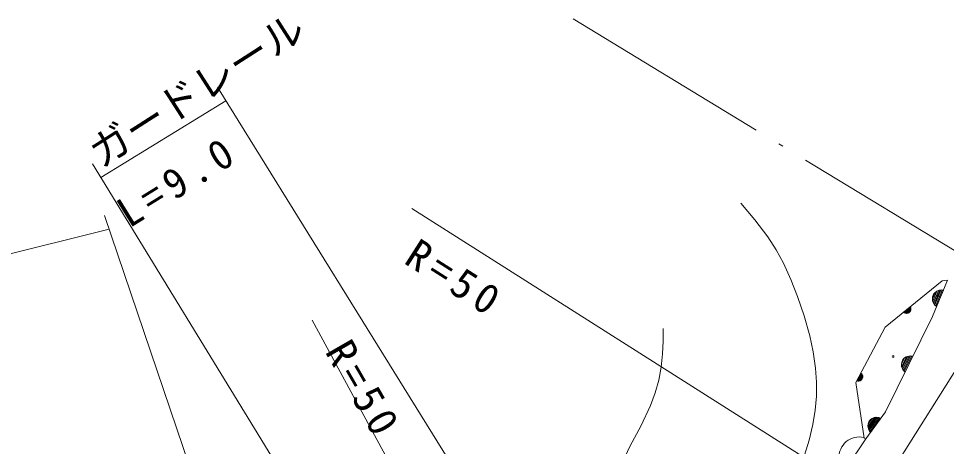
# Model space of a CAD drawing. Units: millimetres, scale not verified. Extents: x -625 to 692600, y -625 to 365855.
# Drawn here: x 489551 to 541600, y 274401 to 298428 of the extents above; entities that cross this region are included whole.
import ezdxf
from ezdxf.enums import TextEntityAlignment as Align

# ---------------------------------------------------------------- set-up
doc = ezdxf.new("R2010")
doc.units = ezdxf.units.MM
doc.header["$LTSCALE"] = 1000
doc.linetypes.add('LONG_DASHED_DOTTED', pattern=[15.25, 12, -1.5, 0.25, -1.5])
doc.layers.add('S-SUV', color=7, linetype='Continuous', lineweight=13)
doc.styles.add('ＭＳ ゴシック', font='')
doc.styles.get('ＭＳ ゴシック').set_extended_font_data('MS Gothic')

msp = doc.modelspace()

# ---------------------------------------------------------------- linework, layer by layer
at = {"layer": 'S-SUV', "linetype": 'LONG_DASHED_DOTTED'}
for p, q in [((520669, 298404), (565655, 271040)), ((537488, 271340), (544665, 282754))]:
    msp.add_line(p, q, dxfattribs=at)
at = {"layer": 'S-SUV'}
for p, q in [((500714, 294582), (522859, 258847)), ((494165, 289494), (501187, 293815)), ((493695, 290262), (515346, 254918)), ((530073, 288068), (530855, 287133)), ((494373, 287365), (506216, 252428)), ((511610, 287761), (537488, 271340)), ((530855, 287133), (531587, 286165)), ((472925, 281173), (494633, 286600)), ((531587, 286165), (532047, 285445)), ((532047, 285445), (532457, 284693)), ((532457, 284693), (532880, 283776)), ((532880, 283776), (533250, 282830)), ((538167, 281106), (541364, 283693)), ((541659, 283735), (540817, 281695)), ((541364, 283693), (541659, 283735)), ((541146, 283148), (540869, 282475)), ((540907, 282405), (541221, 283166)), ((541294, 283179), (540951, 282347)), ((540999, 282300), (541361, 283178)), ((541429, 283178), (541047, 282253)), ((541056, 283120), (541195, 283168)), ((541195, 283168), (541308, 283187)), ((541308, 283187), (541429, 283178)), ((533250, 282830), (533618, 281728)), ((540810, 282681), (540820, 282804)), ((540823, 282556), (540810, 282681)), ((540962, 283029), (540820, 282685)), ((540820, 282804), (540879, 282947)), ((540834, 282555), (541064, 283114)), ((540879, 282947), (540959, 283041)), ((540959, 283041), (541056, 283120)), ((539188, 281933), (539577, 282247)), ((539587, 282215), (539218, 281916)), ((539247, 281900), (539597, 282183)), ((539602, 282147), (539282, 281888)), ((539319, 281878), (539602, 282107)), ((539577, 282247), (539598, 282190)), ((539598, 282190), (539606, 282134)), ((539606, 282134), (539603, 282061)), ((540888, 282424), (540823, 282556)), ((540956, 282334), (540888, 282424)), ((541047, 282253), (540956, 282334)), ((533618, 281728), (533929, 280608)), ((540817, 281695), (538188, 276353)), ((539239, 281900), (539188, 281933)), ((539293, 281881), (539239, 281900)), ((539366, 281869), (539293, 281881)), ((539599, 282064), (539363, 281873)), ((539427, 281880), (539366, 281869)), ((539485, 281902), (539427, 281880)), ((539429, 281886), (539574, 282003)), ((539545, 281951), (539485, 281902)), ((539579, 282003), (539545, 281951)), ((539603, 282061), (539579, 282003)), ((506012, 281483), (520454, 254941)), ((536526, 277993), (538167, 281106)), ((525703, 280310), (525717, 281021)), ((533929, 280608), (534121, 279713)), ((525671, 279601), (525703, 280310)), ((525596, 278857), (525671, 279601)), ((534121, 279713), (534254, 278801)), ((539073, 279018), (539092, 279140)), ((539079, 278893), (539073, 279018)), ((539248, 279355), (539083, 279021)), ((539089, 278890), (539356, 279433)), ((539092, 279140), (539160, 279279)), ((539439, 279462), (539118, 278809)), ((539152, 278737), (539515, 279475)), ((539160, 279279), (539246, 279368)), ((539589, 279483), (539192, 278675)), ((539237, 278625), (539656, 279478)), ((539246, 279368), (539348, 279440)), ((539723, 279472), (539282, 278575)), ((539348, 279440), (539490, 279479)), ((539490, 279479), (539604, 279490)), ((539604, 279490), (539723, 279472)), ((525463, 278131), (525596, 278857)), ((534254, 278801), (534311, 278014)), ((536571, 278079), (536804, 278521)), ((536826, 278495), (536605, 278075)), ((536638, 278072), (536848, 278470)), ((536804, 278521), (536846, 278476)), ((536846, 278476), (536876, 278428)), ((539134, 278757), (539079, 278893)), ((539196, 278662), (539134, 278757)), ((539282, 278575), (539196, 278662)), ((525264, 277407), (525463, 278131)), ((534311, 278014), (534308, 277226)), ((536989, 274859), (536526, 277993)), ((536631, 278068), (536571, 278079)), ((536688, 278072), (536631, 278068)), ((536867, 278438), (536675, 278075)), ((536759, 278090), (536688, 278072)), ((536713, 278080), (536883, 278402)), ((536897, 278361), (536756, 278093)), ((536812, 278124), (536759, 278090)), ((536811, 278130), (536897, 278295)), ((536856, 278168), (536812, 278124)), ((536892, 278236), (536856, 278168)), ((536876, 278428), (536902, 278359)), ((536903, 278297), (536892, 278236)), ((536902, 278359), (536903, 278297)), ((525007, 276701), (525264, 277407)), ((534308, 277226), (534240, 276430)), ((524455, 275547), (525007, 276701)), ((534240, 276430), (534111, 275628)), ((538188, 276353), (537073, 274838)), ((537200, 275537), (537558, 276024)), ((537646, 276037), (537214, 275452)), ((537438, 275967), (537217, 275667)), ((537235, 275374), (537723, 276037)), ((537246, 275782), (537338, 275907)), ((537797, 276032), (537263, 275307)), ((537299, 275250), (537862, 276015)), ((537927, 275998), (537334, 275193)), ((537338, 275907), (537438, 275979)), ((537438, 275979), (537552, 276032)), ((537552, 276032), (537698, 276045)), ((537698, 276045), (537812, 276036)), ((537812, 276036), (537927, 275998)), ((523854, 274431), (524455, 275547)), ((534111, 275628), (533905, 274759)), ((537190, 275541), (537207, 275665)), ((537221, 275397), (537190, 275541)), ((537207, 275665), (537246, 275782)), ((537265, 275293), (537221, 275397)), ((533810, 269970), (537073, 274838)), ((537073, 274838), (536989, 274859)), ((537334, 275193), (537265, 275293)), ((523423, 273521), (523854, 274431)), ((533905, 274759), (533642, 273909))]:
    msp.add_line(p, q, dxfattribs=at)
for centre in [(541121, 282867), (538606, 279451)]:
    msp.add_circle(centre, 49.8, dxfattribs=at)
msp.add_arc((536704, 273803), 1132, 76.596, 182.8562, dxfattribs=at)

# ---------------------------------------------------------------- texts
at = {"layer": 'S-SUV', "style": 'ＭＳ ゴシック'}
msp.add_text('ガードレール', height=1686, rotation=32.7, dxfattribs=at).set_placement((494461, 289572), align=Align.BOTTOM_LEFT)
at = {"layer": 'S-SUV', "char_height": 1686, "attachment_point": 7, "style": 'ＭＳ ゴシック'}
for s, insert, rotation in [('\\T1.3;L=9.0', (495767, 286605), 31.8), ('\\T1.3;R=50', (511079, 284706), 327.5), ('\\T1.3;R=50', (506687, 279720), 299.9)]:
    msp.add_mtext(s, dxfattribs=dict(at, insert=insert, rotation=rotation))

doc.saveas('drawing.dxf')
